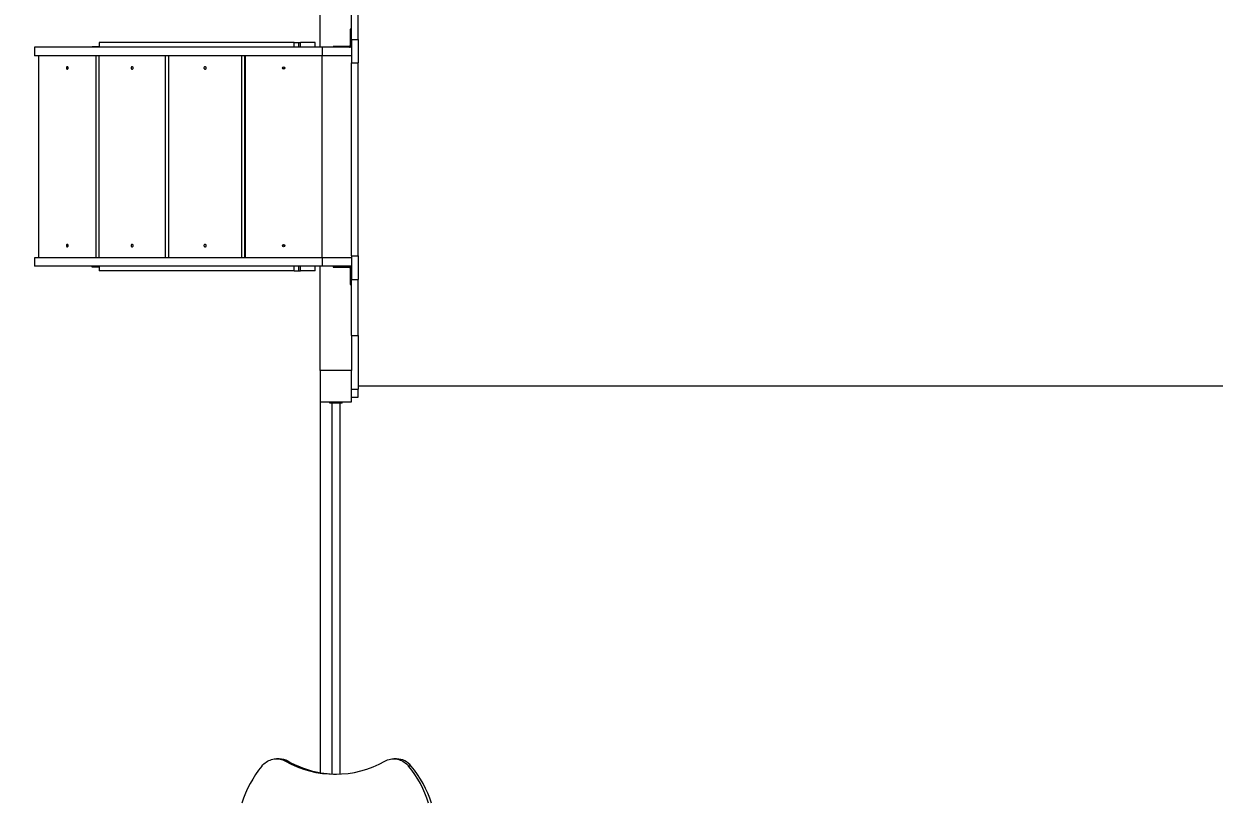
# Model space of a CAD drawing. Header units: millimetres. Extents: x -8939 to 8472, y -10604 to 8071.
# Drawn here: x -1443 to 2366, y -3159 to -668 of the extents above; entities that cross this region are included whole.
import ezdxf

# ---------------------------------------------------------------- set-up
doc = ezdxf.new("R2010")
doc.units = ezdxf.units.MM
for name, color, linetype in [('DIKOM_ОБЪЕКТ', 7, 'Continuous'), ('DIKOM_РАЗМЕР_ЗОНА', 7, 'Continuous'), ('DIKOM_РАЗМЕР_ОБЪЕКТА', 7, 'Continuous')]:
    doc.layers.add(name, color=color, linetype=linetype)
doc.styles.add('style1', font='arial.ttf', dxfattribs={"width": 0.8})
doc.dimstyles.new('1-50', dxfattribs={"dimtxt": 300, "dimasz": 200, "dimexe": 100, "dimexo": 0, "dimgap": 100, "dimtad": 1, "dimdec": 0, "dimtxsty": 'style1', "dimcen": 0, "dimclrd": 7, "dimclre": 7, "dimadec": 1, "dimazin": 2, "dimtfac": 1, "dimtdec": 0, "dimtmove": 0, "dimatfit": 3, "dimfxl": 0, "dimlwd": 25, "dimlwe": 18, "dimarcsym": 0})

# ---------------------------------------------------------------- blocks, each defined once
blk = doc.blocks.new('*D10')
at = {"layer": 'Defpoints', "color": 0, "transparency": 16777216}
for p in [(-1552.4, 6070.9), (-5993.5, -5179.1), (3962.9, -5179.1)]:
    blk.add_point(p, dxfattribs=at)
at = {"layer": 'DIKOM_РАЗМЕР_ОБЪЕКТА', "color": 7, "lineweight": 18, "transparency": 16777216}
for p, q in [((-1552.4, 6070.9), (-6093.5, 6070.9)), ((3962.9, -5179.1), (-6093.5, -5179.1))]:
    blk.add_line(p, q, dxfattribs=at)
at = {"layer": 'DIKOM_РАЗМЕР_ОБЪЕКТА', "color": 7, "lineweight": 25, "transparency": 16777216}
blk.add_line((-5993.5, 5870.9), (-5993.5, -4979.1), dxfattribs=at)
at = {"layer": 'DIKOM_РАЗМЕР_ОБЪЕКТА', "color": 7, "transparency": 16777216}
for points in [[(-6026.9, 5870.9), (-5960.2, 5870.9), (-5993.5, 6070.9)], [(-6026.9, -4979.1), (-5960.2, -4979.1), (-5993.5, -5179.1)]]:
    blk.add_solid(points, dxfattribs=at)
at = {"layer": 'DIKOM_РАЗМЕР_ОБЪЕКТА', "color": 0, "transparency": 16777216, "insert": (-6246.7, 1864), "char_height": 300, "attachment_point": 5, "rotation": 90, "style": 'style1'}
blk.add_mtext('11250', dxfattribs=at)
blk = doc.blocks.new('*D11')
at = {"layer": 'Defpoints', "color": 0, "transparency": 16777216}
for p in [(-4909.4, 1993.3), (5472.2, -1149), (5472.2, -8455.4)]:
    blk.add_point(p, dxfattribs=at)
at = {"layer": 'DIKOM_РАЗМЕР_ОБЪЕКТА', "color": 7, "lineweight": 18, "transparency": 16777216}
for p, q in [((-4909.4, 1993.3), (-4909.4, -8555.4)), ((5472.2, -1149), (5472.2, -8555.4))]:
    blk.add_line(p, q, dxfattribs=at)
at = {"layer": 'DIKOM_РАЗМЕР_ОБЪЕКТА', "color": 7, "lineweight": 25, "transparency": 16777216}
blk.add_line((-4709.4, -8455.4), (5272.2, -8455.4), dxfattribs=at)
at = {"layer": 'DIKOM_РАЗМЕР_ОБЪЕКТА', "color": 7, "transparency": 16777216}
for points in [[(-4709.4, -8422), (-4709.4, -8488.7), (-4909.4, -8455.4)], [(5272.2, -8422), (5272.2, -8488.7), (5472.2, -8455.4)]]:
    blk.add_solid(points, dxfattribs=at)
at = {"layer": 'DIKOM_РАЗМЕР_ОБЪЕКТА', "color": 0, "transparency": 16777216, "insert": (1663.1, -8202.2), "char_height": 300, "attachment_point": 5, "style": 'style1'}
blk.add_mtext('10400', dxfattribs=at)
blk = doc.blocks.new('*D12')
at = {"layer": 'Defpoints', "color": 0, "transparency": 16777216}
for p in [(-8488.9, 8070.9), (-1804, 8070.9), (173.6, -6679.1)]:
    blk.add_point(p, dxfattribs=at)
at = {"layer": 'DIKOM_РАЗМЕР_ЗОНА', "color": 7, "lineweight": 18, "transparency": 16777216}
for p, q in [((-1804, 8070.9), (-8588.9, 8070.9)), ((173.6, -6679.1), (-8588.9, -6679.1))]:
    blk.add_line(p, q, dxfattribs=at)
at = {"layer": 'DIKOM_РАЗМЕР_ЗОНА', "color": 7, "lineweight": 25, "transparency": 16777216}
blk.add_line((-8488.9, -6479.1), (-8488.9, 7870.9), dxfattribs=at)
at = {"layer": 'DIKOM_РАЗМЕР_ЗОНА', "color": 7, "transparency": 16777216}
for points in [[(-8522.3, 7870.9), (-8455.6, 7870.9), (-8488.9, 8070.9)], [(-8522.3, -6479.1), (-8455.6, -6479.1), (-8488.9, -6679.1)]]:
    blk.add_solid(points, dxfattribs=at)
at = {"layer": 'DIKOM_РАЗМЕР_ЗОНА', "color": 0, "transparency": 16777216, "insert": (-8742.1, 2001.1), "char_height": 300, "attachment_point": 5, "rotation": 90, "style": 'style1'}
blk.add_mtext('14750', dxfattribs=at)
blk = doc.blocks.new('*D13')
at = {"layer": 'Defpoints', "color": 0, "transparency": 16777216}
for p in [(-7909.4, 1799), (8472.2, -1099.5), (-7909.4, -10503.8)]:
    blk.add_point(p, dxfattribs=at)
at = {"layer": 'DIKOM_РАЗМЕР_ЗОНА', "color": 7, "lineweight": 18, "transparency": 16777216}
for p, q in [((-7909.4, 1799), (-7909.4, -10603.8)), ((8472.2, -1099.5), (8472.2, -10603.8))]:
    blk.add_line(p, q, dxfattribs=at)
at = {"layer": 'DIKOM_РАЗМЕР_ЗОНА', "color": 7, "lineweight": 25, "transparency": 16777216}
blk.add_line((8272.2, -10503.8), (-7709.4, -10503.8), dxfattribs=at)
at = {"layer": 'DIKOM_РАЗМЕР_ЗОНА', "color": 7, "transparency": 16777216}
for points in [[(-7709.4, -10470.4), (-7709.4, -10537.1), (-7909.4, -10503.8)], [(8272.2, -10470.4), (8272.2, -10537.1), (8472.2, -10503.8)]]:
    blk.add_solid(points, dxfattribs=at)
at = {"layer": 'DIKOM_РАЗМЕР_ЗОНА', "color": 0, "transparency": 16777216, "insert": (1786.3, -10250.6), "char_height": 300, "attachment_point": 5, "style": 'style1'}
blk.add_mtext('16400', dxfattribs=at)

msp = doc.modelspace()

# ---------------------------------------------------------------- linework, layer by layer
at = {"layer": 'DIKOM_ОБЪЕКТ', "color": 7, "linetype": 'Continuous', "lineweight": 15}
for p, q in [((-494.3, -742.6), (-494.3, -595.8)), ((-394.3, -717.2), (-394.3, -628.6)), ((-373.3, -717.2), (-373.3, -633.5)), ((-395.3, -684.6), (-398.3, -684.6)), ((-398.3, -684.6), (-398.3, -702.6)), ((-395.3, -684.6), (-395.3, -702.6)), ((-398.3, -702.6), (-398.3, -736.6)), ((-395.3, -702.6), (-398.3, -702.6)), ((-395.3, -702.6), (-395.3, -736.6)), ((-394.3, -717.2), (-373.3, -717.2)), ((-394.3, -717.2), (-394.3, -792.8)), ((-373.3, -717.2), (-373.3, -792.8)), ((-1408.4, -742.6), (-1408.4, -769.6)), ((-1407.3, -742.6), (-1408.4, -742.6)), ((-1407.3, -769.6), (-1407.3, -742.6)), ((-487.4, -742.6), (-1407.3, -742.6)), ((-1224.3, -742.6), (-1224.3, -739.6)), ((-1224.3, -739.6), (-1201.5, -739.6)), ((-1201.5, -727.6), (-1201.5, -742.6)), ((-1200.8, -727.6), (-1201.5, -727.6)), ((-1200.8, -742.6), (-1200.8, -727.6)), ((-577.8, -727.6), (-1200.8, -727.6)), ((-577.8, -742.6), (-577.8, -727.6)), ((-577.8, -727.6), (-563, -727.6)), ((-563, -742.6), (-563, -727.6)), ((-563, -727.6), (-557.5, -727.6)), ((-557.5, -742.6), (-557.5, -727.6)), ((-511.1, -727.6), (-557.5, -727.6)), ((-511.1, -742.6), (-511.1, -727.6)), ((-487.4, -769.6), (-487.4, -742.6)), ((-394.3, -742.6), (-487.4, -742.6)), ((-453.3, -739.6), (-453.3, -742.6)), ((-435.3, -739.6), (-453.3, -739.6)), ((-435.3, -742.6), (-435.3, -739.6)), ((-401.3, -739.6), (-435.3, -739.6)), ((-1407.3, -769.6), (-1408.4, -769.6)), ((-487.4, -769.6), (-1407.3, -769.6)), ((-1395.9, -769.6), (-1395.9, -1415.6)), ((-1211.9, -1415.6), (-1211.9, -769.6)), ((-1203.2, -769.6), (-1203.2, -1415.6)), ((-989.9, -1415.6), (-989.9, -769.6)), ((-980.1, -769.6), (-980.1, -1415.6)), ((-745.6, -1415.6), (-745.6, -769.6)), ((-736.3, -1415.6), (-736.3, -769.6)), ((-735.1, -769.6), (-735.1, -1415.6)), ((-488.3, -1415.6), (-488.3, -769.6)), ((-394.3, -769.6), (-487.4, -769.6)), ((-394.3, -792.8), (-373.3, -792.8)), ((-394.3, -1409.2), (-394.3, -792.8)), ((-373.3, -1409.2), (-373.3, -792.8)), ((-1408.4, -1415.6), (-1408.4, -1442.6)), ((-1407.3, -1415.6), (-1408.4, -1415.6)), ((-1407.3, -1442.6), (-1408.4, -1442.6)), ((-1407.3, -1442.6), (-1407.3, -1415.6)), ((-487.4, -1415.6), (-1407.3, -1415.6)), ((-487.4, -1442.6), (-1407.3, -1442.6)), ((-1224.3, -1445.6), (-1224.3, -1442.6)), ((-1201.5, -1445.6), (-1224.3, -1445.6)), ((-1201.5, -1442.6), (-1201.5, -1457.6)), ((-1200.8, -1457.6), (-1200.8, -1442.6)), ((-577.8, -1457.6), (-577.8, -1442.6)), ((-563, -1457.6), (-563, -1442.6)), ((-557.5, -1457.6), (-557.5, -1442.6)), ((-511.1, -1457.6), (-511.1, -1442.6)), ((-494.3, -1776), (-494.3, -1442.6)), ((-487.4, -1442.6), (-487.4, -1415.6)), ((-394.3, -1415.6), (-487.4, -1415.6)), ((-394.3, -1442.6), (-487.4, -1442.6)), ((-453.3, -1442.6), (-453.3, -1445.6)), ((-453.3, -1445.6), (-435.3, -1445.6)), ((-435.3, -1442.6), (-435.3, -1445.6)), ((-435.3, -1445.6), (-401.3, -1445.6)), ((-394.3, -1409.2), (-373.3, -1409.2)), ((-394.3, -1409.2), (-394.3, -1484.8)), ((-373.3, -1409.2), (-373.3, -1484.8)), ((-1200.8, -1457.6), (-1201.5, -1457.6)), ((-577.8, -1457.6), (-1200.8, -1457.6)), ((-577.8, -1457.6), (-563, -1457.6)), ((-563, -1457.6), (-557.5, -1457.6)), ((-511.1, -1457.6), (-557.5, -1457.6)), ((-398.3, -1448.6), (-398.3, -1482.6)), ((-398.3, -1482.6), (-398.3, -1500.6)), ((-395.3, -1482.6), (-398.3, -1482.6)), ((-395.3, -1448.6), (-395.3, -1482.6)), ((-395.3, -1482.6), (-395.3, -1500.6)), ((-394.3, -1484.8), (-373.3, -1484.8)), ((-394.3, -1664.5), (-394.3, -1484.8)), ((-373.3, -1664.5), (-373.3, -1484.8)), ((-398.3, -1500.6), (-395.3, -1500.6)), ((-394.3, -1664.5), (-373.3, -1664.5)), ((-394.3, -1664.5), (-394.3, -1776)), ((-373.3, -1664.5), (-373.3, -1836.1)), ((-494.3, -1776), (-494.3, -1876)), ((-394.3, -1776), (-494.3, -1776)), ((-394.3, -1876), (-394.3, -1776)), ((2405.7, -1826), (-373.3, -1826)), ((-394.3, -1836.1), (-373.3, -1836.1)), ((-394.3, -1861), (-373.3, -1861)), ((-373.3, -1861), (-373.3, -1836.1)), ((-494.3, -1876), (-394.3, -1876)), ((-494.3, -1876), (-494.3, -3061.6)), ((-464.3, -1880), (-464.3, -1876)), ((-424.3, -1880), (-464.3, -1880)), ((-457.8, -1880), (-457.8, -3065.9)), ((-430.8, -3066.2), (-430.8, -1880)), ((-424.3, -1880), (-424.3, -1876)), ((-625.5, -3017.6), (-634.4, -3017.6)), ((-597.1, -3025), (-606, -3025)), ((-250.1, -3017.6), (-259, -3017.6)), ((-203.2, -3040.5), (-212, -3040.5))]:
    msp.add_line(p, q, dxfattribs=at)
at = {"layer": 'DIKOM_ОБЪЕКТ', "color": 7, "linetype": 'Continuous', "lineweight": 15, "flags": 128}
for points in [[(-1303.9, -812.6), (-1303.1, -812.5), (-1302.3, -811.9), (-1301.6, -811.1), (-1301.2, -810.1), (-1301, -808.9), (-1301, -807.8), (-1301.4, -806.6), (-1301.9, -805.7), (-1302.6, -805), (-1303.5, -804.7), (-1304.4, -804.7), (-1305.2, -805), (-1305.9, -805.7), (-1306.5, -806.6), (-1306.8, -807.8), (-1306.9, -808.9), (-1306.7, -810.1), (-1306.2, -811.1), (-1305.6, -811.9), (-1304.8, -812.5), (-1303.9, -812.6)], [(-1096.6, -812.6), (-1095.6, -812.5), (-1094.6, -811.9), (-1093.9, -811.1), (-1093.4, -810.1), (-1093.2, -808.9), (-1093.2, -807.8), (-1093.6, -806.6), (-1094.2, -805.7), (-1095.1, -805), (-1096.1, -804.7), (-1097.1, -804.7), (-1098, -805), (-1098.9, -805.7), (-1099.5, -806.6), (-1099.9, -807.8), (-1100, -808.9), (-1099.7, -810.1), (-1099.2, -811.1), (-1098.5, -811.9), (-1097.6, -812.5), (-1096.6, -812.6)], [(-862.9, -812.6), (-861.8, -812.5), (-860.8, -811.9), (-860, -811.1), (-859.4, -810.1), (-859.1, -808.9), (-859.2, -807.8), (-859.6, -806.6), (-860.3, -805.7), (-861.3, -805), (-862.3, -804.7), (-863.5, -804.7), (-864.5, -805), (-865.4, -805.7), (-866.1, -806.6), (-866.5, -807.8), (-866.6, -808.9), (-866.4, -810.1), (-865.8, -811.1), (-865, -811.9), (-864, -812.5), (-862.9, -812.6)], [(-1303.9, -1380.6), (-1303.1, -1380.5), (-1302.3, -1379.9), (-1301.6, -1379.1), (-1301.2, -1378.1), (-1301, -1376.9), (-1301, -1375.8), (-1301.4, -1374.6), (-1301.9, -1373.7), (-1302.6, -1373), (-1303.5, -1372.7), (-1304.4, -1372.7), (-1305.2, -1373), (-1305.9, -1373.7), (-1306.5, -1374.6), (-1306.8, -1375.8), (-1306.9, -1376.9), (-1306.7, -1378.1), (-1306.2, -1379.1), (-1305.6, -1379.9), (-1304.8, -1380.5), (-1303.9, -1380.6)], [(-1096.6, -1380.6), (-1095.6, -1380.5), (-1094.6, -1379.9), (-1093.9, -1379.1), (-1093.4, -1378.1), (-1093.2, -1376.9), (-1093.2, -1375.8), (-1093.6, -1374.6), (-1094.2, -1373.7), (-1095.1, -1373), (-1096.1, -1372.7), (-1097.1, -1372.7), (-1098, -1373), (-1098.9, -1373.7), (-1099.5, -1374.6), (-1099.9, -1375.8), (-1100, -1376.9), (-1099.7, -1378.1), (-1099.2, -1379.1), (-1098.5, -1379.9), (-1097.6, -1380.5), (-1096.6, -1380.6)], [(-862.9, -1380.6), (-861.8, -1380.5), (-860.8, -1379.9), (-860, -1379.1), (-859.4, -1378.1), (-859.1, -1376.9), (-859.2, -1375.8), (-859.6, -1374.6), (-860.3, -1373.7), (-861.3, -1373), (-862.3, -1372.7), (-863.5, -1372.7), (-864.5, -1373), (-865.4, -1373.7), (-866.1, -1374.6), (-866.5, -1375.8), (-866.6, -1376.9), (-866.4, -1378.1), (-865.8, -1379.1), (-865, -1379.9), (-864, -1380.5), (-862.9, -1380.6)], [(-681.3, -3040.5), (-678.1, -3036.9), (-674.7, -3033.5), (-671, -3030.5), (-667.2, -3027.7), (-663.2, -3025.3), (-659.1, -3023.1), (-654.8, -3021.3), (-650.4, -3019.9), (-646, -3018.8), (-641.5, -3018), (-636.9, -3017.6), (-632.3, -3017.6), (-627.8, -3018), (-623.2, -3018.7), (-618.8, -3019.7), (-614.4, -3021.1), (-610.1, -3022.9), (-606, -3025)], [(-287.4, -3025), (-283.2, -3022.9), (-278.9, -3021.1), (-274.5, -3019.7), (-270.1, -3018.7), (-265.5, -3018), (-261, -3017.6), (-256.4, -3017.6), (-251.9, -3018), (-247.3, -3018.8), (-242.9, -3019.9), (-238.5, -3021.3), (-234.2, -3023.1), (-230.1, -3025.3), (-226.1, -3027.7), (-222.3, -3030.5), (-218.7, -3033.5), (-215.2, -3036.9), (-212, -3040.5)]]:
    msp.add_lwpolyline(points, dxfattribs=at)
at = {"layer": 'DIKOM_ОБЪЕКТ', "color": 7, "linetype": 'Continuous', "lineweight": 15}
for centre in [(-611.7, -808.7), (-611.7, -1376.7)]:
    msp.add_circle(centre, 3.96, dxfattribs=at)
for centre, radius, start, end in [((-401.3, -736.6), 3, 270, 0), ((-401.3, -736.6), 6, 270, 0), ((-607.3, -808.6), 4.02, 123.4265, 236.5735), ((-607.3, -1376.6), 4.02, 123.4272, 236.5728), ((-401.3, -1448.6), 6, 0, 90), ((-401.3, -1448.6), 3, 0, 90), ((-403.6, -3267.8), 358.8, 140.6872, 162.3891), ((-625.6, -3076.3), 58.7, 60.9092, 89.8568), ((-446.7, -2739.7), 326.8, 240.8233, 299.1767), ((-437, -2737.5), 329.1, 240.893, 269.093), ((-250.8, -3078.5), 60.9, 38.6122, 89.368), ((-489.7, -3267.8), 358.8, 17.6109, 39.3128), ((-480.8, -3267.8), 358.8, 17.611, 39.3128)]:
    msp.add_arc(centre, radius, start, end, dxfattribs=at)

# ---------------------------------------------------------------- dimensions: what is measured, and where the dimension line sits
at = {"layer": 'DIKOM_РАЗМЕР_ЗОНА'}
dim = msp.add_linear_dim(base=(-8488.9, 8070.9), p1=(173.6, -6679.1), p2=(-1804, 8070.9), angle=270, text='14750', dimstyle='1-50', dxfattribs=at)
dim.commit()
dim.dimension.update_dxf_attribs({"geometry": '*D12', "text_midpoint": (-8488.9, 2001.1), "dimtype": 160})
dim = msp.add_linear_dim(base=(-7909.4, -10503.8), p1=(8472.2, -1099.5), p2=(-7909.4, 1799), text='16400', dimstyle='1-50', dxfattribs=at)
dim.commit()
dim.dimension.update_dxf_attribs({"geometry": '*D13', "text_midpoint": (1786.3, -10503.8), "dimtype": 160})
at = {"layer": 'DIKOM_РАЗМЕР_ОБЪЕКТА'}
dim = msp.add_linear_dim(base=(-5993.5, -5179.1), p1=(-1552.4, 6070.9), p2=(3962.9, -5179.1), angle=270, dimstyle='1-50', dxfattribs=at)
dim.commit()
dim.dimension.update_dxf_attribs({"geometry": '*D10', "text_midpoint": (-5993.5, 1864), "dimtype": 160})
dim = msp.add_linear_dim(base=(5472.2, -8455.4), p1=(-4909.4, 1993.3), p2=(5472.2, -1149), text='10400', dimstyle='1-50', dxfattribs=at)
dim.commit()
dim.dimension.update_dxf_attribs({"geometry": '*D11', "text_midpoint": (1663.1, -8455.4), "dimtype": 160})

doc.saveas('drawing.dxf')
